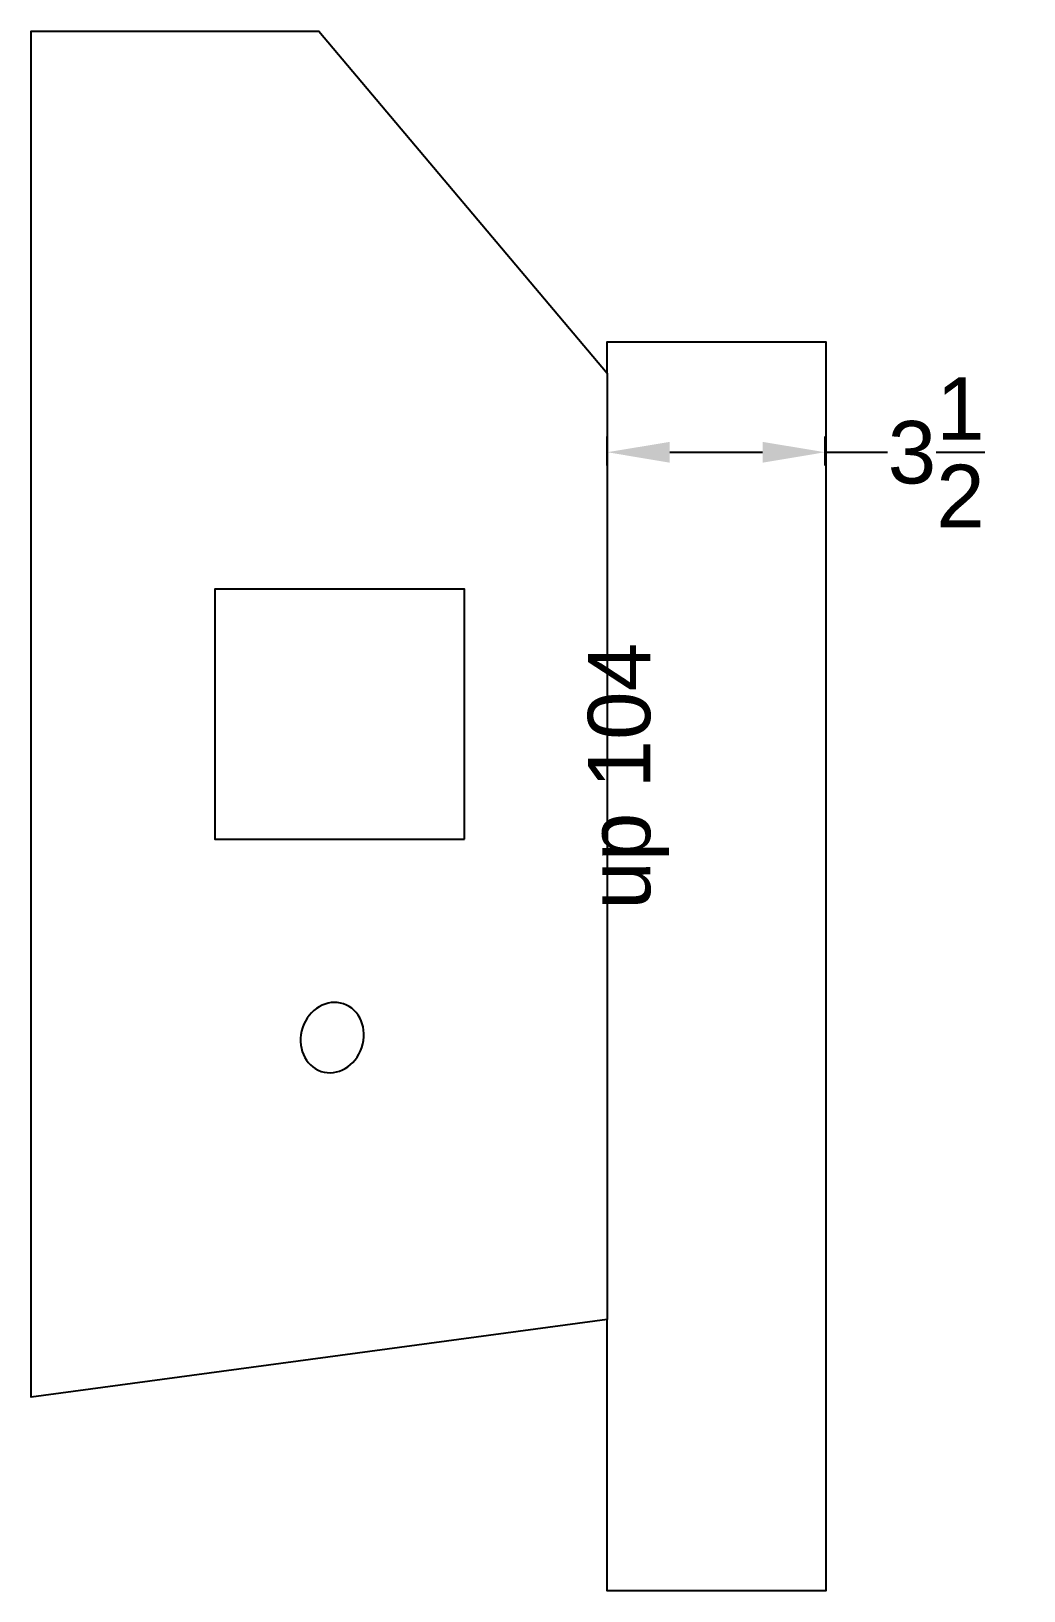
# Model space of a CAD drawing. Header units: inches. Extents: x 10.9 to 26.8, y 8.4 to 33.4.
import ezdxf

# ---------------------------------------------------------------- set-up
doc = ezdxf.new("R2010")
doc.units = ezdxf.units.IN
doc.header["$MEASUREMENT"] = 0
doc.layers.add('Brakelines', color=253, linetype='Continuous')
doc.layers.add('sheetmetal', color=254, linetype='Continuous')
doc.styles.get("Standard").update_dxf_attribs({"font": 'arial.ttf'})
doc.dimstyles.get("Standard").update_dxf_attribs({"dimtxt": 1, "dimasz": 1, "dimexe": 0.25, "dimexo": 0.25, "dimgap": 0.09, "dimtad": 0, "dimtih": 1, "dimtoh": 1, "dimdec": 4, "dimzin": 0, "dimdsep": 46, "dimlunit": 5, "dimtxsty": 'Standard', "dimcen": 0.09, "dimadec": 0, "dimazin": 0, "dimtfac": 1, "dimtdec": 4, "dimtofl": 0, "dimtmove": 0, "dimatfit": 3, "dimfxl": 1, "dimtolj": 1, "dimtzin": 0, "dimarcsym": 0})

# ---------------------------------------------------------------- blocks, each defined once
blk = doc.blocks.new('*D5')
at = {"color": 0, "lineweight": -2, "transparency": 16777216}
for p, q in [((20.086, 26.461), (20.086, 26.922)), ((23.574, 26.461), (23.574, 26.922)), ((21.086, 26.672), (22.574, 26.672)), ((23.574, 26.672), (24.574, 26.672))]:
    blk.add_line(p, q, dxfattribs=at)
at = {"color": 0, "transparency": 16777216}
for points in [[(21.086, 26.838), (21.086, 26.505), (20.086, 26.672)], [(22.574, 26.838), (22.574, 26.505), (23.574, 26.672)]]:
    blk.add_solid(points, dxfattribs=at)
at = {"layer": 'Defpoints', "color": 0, "transparency": 16777216}
for p in [(23.574, 26.672), (20.086, 26.211, 66.119), (23.574, 26.211, 66.119)]:
    blk.add_point(p, dxfattribs=at)
at = {"color": 0, "transparency": 16777216, "insert": (25.354, 26.672), "char_height": 1, "attachment_point": 5}
blk.add_mtext('\\A1;3{\\H1x;\\S1/2;}', dxfattribs=at)

msp = doc.modelspace()

# ---------------------------------------------------------------- linework, layer by layer
at = {"layer": 'Brakelines', "elevation": 66.11889}
msp.add_lwpolyline([(20.08577, 27.9379), (20.08577, 12.78386)], dxfattribs=at)
at = {"layer": 'sheetmetal', "elevation": 66.11889}
for points in [[(20.08577, 12.78386), (10.85864, 11.54058), (10.85864, 33.41498), (15.46661, 33.41498), (20.08577, 27.9379), (20.08577, 27.9379), (20.08577, 28.4379), (23.58577, 28.4379), (23.58577, 8.4379), (20.08577, 8.4379)], [(17.80076, 20.47748), (17.80076, 24.47748), (13.80076, 24.47748), (13.80076, 20.47748)]]:
    msp.add_lwpolyline(points, close=True, dxfattribs=at)
at = {"layer": 'sheetmetal', "extrusion": (-8.95562e-16, 1.13322e-16, -1)}
msp.add_ellipse((15.68062, 17.29758, 66.11889), major_axis=(-0.18005, -0.54047), ratio=0.87769291, start_param=3.14159265, end_param=9.42477796, dxfattribs=at)

# ---------------------------------------------------------------- texts
at = {"insert": (19.77441, 19.34609), "char_height": 1, "attachment_point": 1, "rotation": 90}
msp.add_mtext_dynamic_manual_height_columns('up 104', width=4.2042026, gutter_width=1, heights=[0], dxfattribs=at)

# ---------------------------------------------------------------- dimensions: what is measured, and where the dimension line sits
dim = msp.add_linear_dim(base=(23.57391, 26.67172), p1=(20.08577, 26.21064, 66.11889), p2=(23.57391, 26.21064, 66.11889), dimstyle='Standard')
dim.commit()
dim.dimension.update_dxf_attribs({"geometry": '*D5', "text_midpoint": (25.35422, 26.67172)})

doc.saveas('drawing.dxf')
